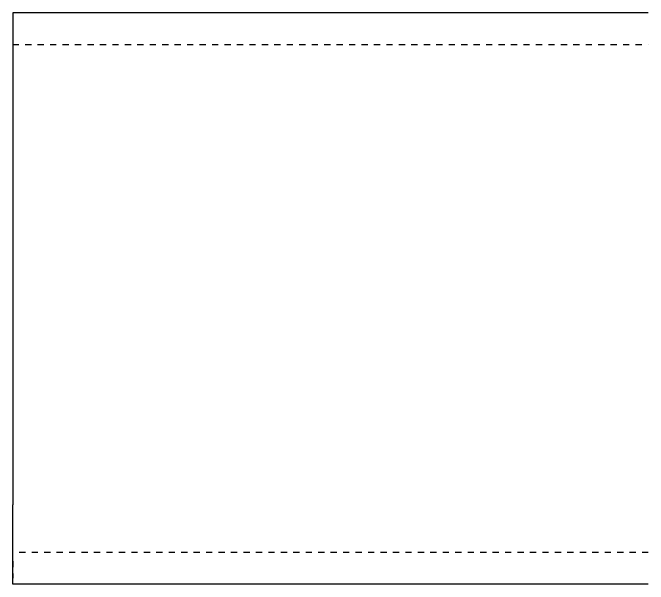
# Model space of a CAD drawing. Header units: millimetres. Extents: x 9 to 17840, y 7 to 378.
# Drawn here: x 9 to 209, y 13.5 to 193.5 of the extents above; entities that cross this region are included whole.
import ezdxf

# ---------------------------------------------------------------- set-up
doc = ezdxf.new("R2010")
doc.units = ezdxf.units.MM
doc.linetypes.add('DXK_LINE_DOT2', pattern=[3.9198, 1.9599, -1.9599])
doc.layers.add('STÅL', color=7, linetype='Continuous')

msp = doc.modelspace()

# ---------------------------------------------------------------- linework, layer by layer
at = {"layer": 'STÅL', "color": 2, "linetype": 'Continuous'}
for p, q in [((9, 193.5), (9, 168.5)), ((209, 193.5), (9, 193.5)), ((9, 168.5), (9, 38.5)), ((9, 20.82), (9, 38.5)), ((9, 13.5), (9, 20.82)), ((209, 13.5), (9, 13.5))]:
    msp.add_line(p, q, dxfattribs=at)
at = {"layer": 'STÅL', "color": 7, "linetype": 'DXK_LINE_DOT2'}
for p, q in [((9, 193.5), (9, 186.18)), ((9, 183.5), (209, 183.5)), ((209, 23.5), (9, 23.5)), ((9, 20.82), (9, 15.4))]:
    msp.add_line(p, q, dxfattribs=at)

doc.saveas('drawing.dxf')
